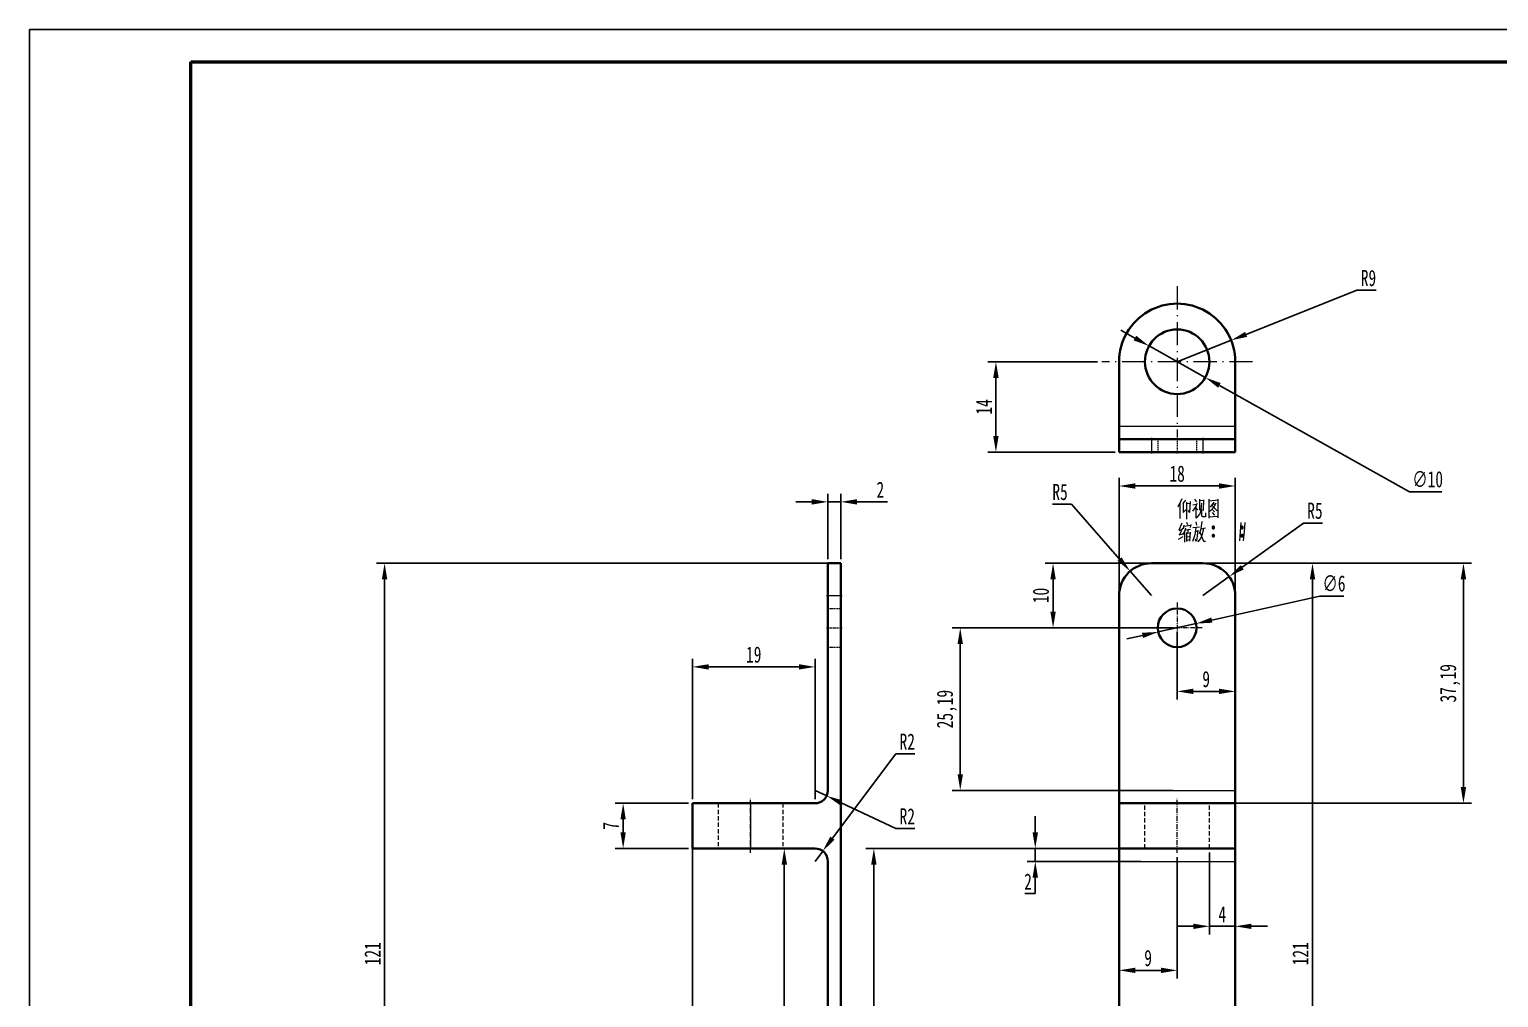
# Model space of a CAD drawing. Header units: millimetres. Extents: x 1050 to 2021, y 766 to 1186.
# Drawn here: x 1050 to 1277.8, y 912.6 to 1062.6 of the extents above; entities that cross this region are included whole.
import ezdxf

# ---------------------------------------------------------------- set-up
doc = ezdxf.new("R2010")
doc.units = ezdxf.units.MM
doc.header["$LTSCALE"] = 0.3
for name, pattern in [('CENTER', [50.8, 31.75, -6.35, 6.35, -6.35]), ('DASHDOT', [18.5, 12, -3, 0.5, -3]), ('DASHED', [19.05, 12.7, -6.35])]:
    doc.linetypes.add(name, pattern=pattern)
for name, color, linetype, lineweight in [('尺寸线', 3, 'Continuous', 25), ('粗实线', 7, 'Continuous', 50), ('细点画线', 1, 'CENTER', 25)]:
    doc.layers.add(name, color=color, linetype=linetype, lineweight=lineweight)
doc.styles.add('NUT Standard', font='simfang.ttf', dxfattribs={"width": 0.7, "height": 2.5})
doc.dimstyles.new('NUT Standard', dxfattribs={"dimtxt": 2.5, "dimasz": 2.5, "dimexe": 1.25, "dimexo": 0.625, "dimtad": 1, "dimtoh": 1, "dimtxsty": 'NUT Standard', "dimcen": 2.5, "dimadec": 0, "dimazin": 0, "dimtfac": 1, "dimtmove": 0, "dimatfit": 3, "dimfxl": 1, "dimarcsym": 0})

# ---------------------------------------------------------------- blocks, each defined once
blk = doc.blocks.new('*D5')
at = {"layer": 'Defpoints', "color": 0, "transparency": 16777216}
for p in [(1230.88, 970.57), (1225.02, 969.28)]:
    blk.add_point(p, dxfattribs=at)
at = {"layer": '尺寸线', "color": 0, "lineweight": -2, "transparency": 16777216}
for p, q in [((1250.09, 974.82), (1233.32, 971.11)), ((1253.8, 974.82), (1250.09, 974.82)), ((1225.02, 969.28), (1230.88, 970.57)), ((1222.58, 968.74), (1220.14, 968.2))]:
    blk.add_line(p, q, dxfattribs=at)
at = {"layer": '尺寸线', "color": 0, "transparency": 16777216}
for points in [[(1233.23, 971.52), (1233.41, 970.71), (1230.88, 970.57)], [(1222.49, 969.15), (1222.67, 968.33), (1225.02, 969.28)]]:
    blk.add_solid(points, dxfattribs=at)
at = {"layer": '尺寸线', "color": 0, "transparency": 16777216, "insert": (1252.26, 976.78), "char_height": 2.5, "attachment_point": 5, "style": 'NUT Standard'}
blk.add_mtext('∅6', dxfattribs=at)
blk = doc.blocks.new('*D6')
at = {"layer": 'Defpoints', "color": 0, "transparency": 16777216}
for p in [(1223.59, 1013.58), (1232.32, 1008.69)]:
    blk.add_point(p, dxfattribs=at)
at = {"layer": '尺寸线', "color": 0, "lineweight": -2, "transparency": 16777216}
for p, q in [((1221.41, 1014.8), (1219.23, 1016.03)), ((1223.59, 1013.58), (1232.32, 1008.69)), ((1263.98, 990.96), (1234.5, 1007.47)), ((1268.96, 990.96), (1263.98, 990.96))]:
    blk.add_line(p, q, dxfattribs=at)
at = {"layer": '尺寸线', "color": 0, "transparency": 16777216}
for points in [[(1221.61, 1015.17), (1221.21, 1014.44), (1223.59, 1013.58)], [(1234.7, 1007.84), (1234.29, 1007.11), (1232.32, 1008.69)]]:
    blk.add_solid(points, dxfattribs=at)
at = {"layer": '尺寸线', "color": 0, "transparency": 16777216, "insert": (1266.78, 992.92), "char_height": 2.5, "attachment_point": 5, "style": 'NUT Standard'}
blk.add_mtext('∅10', dxfattribs=at)
blk = doc.blocks.new('*D7')
at = {"layer": 'Defpoints', "color": 0, "transparency": 16777216}
for p in [(1236.32, 1014.46), (1227.95, 1011.14)]:
    blk.add_point(p, dxfattribs=at)
at = {"layer": '尺寸线', "color": 0, "lineweight": -2, "transparency": 16777216}
for p, q in [((1255.82, 1022.2), (1238.64, 1015.38)), ((1258.78, 1022.2), (1255.82, 1022.2)), ((1227.95, 1011.14), (1236.32, 1014.46))]:
    blk.add_line(p, q, dxfattribs=at)
at = {"layer": '尺寸线', "color": 0, "transparency": 16777216}
blk.add_solid([(1238.49, 1015.77), (1238.8, 1014.99), (1236.32, 1014.46)], dxfattribs=at)
at = {"layer": '尺寸线', "color": 0, "transparency": 16777216, "insert": (1257.61, 1024.09), "char_height": 2.5, "attachment_point": 5, "style": 'NUT Standard'}
blk.add_mtext('R9', dxfattribs=at)
blk = doc.blocks.new('*D8')
at = {"layer": 'Defpoints', "color": 0, "transparency": 16777216}
for p in [(1236.01, 977.85), (1231.95, 974.93)]:
    blk.add_point(p, dxfattribs=at)
at = {"layer": '尺寸线', "color": 0, "lineweight": -2, "transparency": 16777216}
for p, q in [((1247.53, 986.15), (1238.04, 979.31)), ((1250.47, 986.15), (1247.53, 986.15)), ((1231.95, 974.93), (1236.01, 977.85))]:
    blk.add_line(p, q, dxfattribs=at)
at = {"layer": '尺寸线', "color": 0, "transparency": 16777216}
blk.add_solid([(1237.8, 979.65), (1238.28, 978.97), (1236.01, 977.85)], dxfattribs=at)
at = {"layer": '尺寸线', "color": 0, "transparency": 16777216, "insert": (1249.31, 988.04), "char_height": 2.5, "attachment_point": 5, "style": 'NUT Standard'}
blk.add_mtext('R5', dxfattribs=at)
blk = doc.blocks.new('*D9')
at = {"layer": 'Defpoints', "color": 0, "transparency": 16777216}
for p in [(1220.66, 978.69), (1223.95, 974.93)]:
    blk.add_point(p, dxfattribs=at)
at = {"layer": '尺寸线', "color": 0, "lineweight": -2, "transparency": 16777216}
for p, q in [((1208.64, 989.06), (1211.58, 989.06)), ((1211.58, 989.06), (1219.01, 980.57)), ((1223.95, 974.93), (1220.66, 978.69))]:
    blk.add_line(p, q, dxfattribs=at)
at = {"layer": '尺寸线', "color": 0, "transparency": 16777216}
blk.add_solid([(1219.33, 980.85), (1218.7, 980.3), (1220.66, 978.69)], dxfattribs=at)
at = {"layer": '尺寸线', "color": 0, "transparency": 16777216, "insert": (1209.8, 990.95), "char_height": 2.5, "attachment_point": 5, "style": 'NUT Standard'}
blk.add_mtext('R5', dxfattribs=at)
blk = doc.blocks.new('*D12')
at = {"layer": 'Defpoints', "color": 0, "transparency": 16777216}
for p in [(1227.95, 969.93), (1236.95, 969.93), (1236.95, 960.07)]:
    blk.add_point(p, dxfattribs=at)
at = {"layer": '尺寸线', "color": 0, "lineweight": -2, "transparency": 16777216}
for p, q in [((1227.95, 969.3), (1227.95, 958.82)), ((1236.95, 969.3), (1236.95, 958.82)), ((1230.45, 960.07), (1234.45, 960.07))]:
    blk.add_line(p, q, dxfattribs=at)
at = {"layer": '尺寸线', "color": 0, "transparency": 16777216}
for points in [[(1230.45, 960.49), (1230.45, 959.66), (1227.95, 960.07)], [(1234.45, 960.49), (1234.45, 959.66), (1236.95, 960.07)]]:
    blk.add_solid(points, dxfattribs=at)
at = {"layer": '尺寸线', "color": 0, "transparency": 16777216, "insert": (1232.45, 961.96), "char_height": 2.5, "attachment_point": 5, "style": 'NUT Standard'}
blk.add_mtext('9', dxfattribs=at)
blk = doc.blocks.new('*D13')
at = {"layer": 'Defpoints', "color": 0, "transparency": 16777216}
for p in [(1208.72, 979.93), (1227.95, 979.93), (1227.95, 969.93)]:
    blk.add_point(p, dxfattribs=at)
at = {"layer": '尺寸线', "color": 0, "lineweight": -2, "transparency": 16777216}
for p, q in [((1227.33, 979.93), (1207.47, 979.93)), ((1208.72, 972.43), (1208.72, 977.43)), ((1227.33, 969.93), (1207.47, 969.93))]:
    blk.add_line(p, q, dxfattribs=at)
at = {"layer": '尺寸线', "color": 0, "transparency": 16777216}
for points in [[(1208.3, 977.43), (1209.14, 977.43), (1208.72, 979.93)], [(1208.3, 972.43), (1209.14, 972.43), (1208.72, 969.93)]]:
    blk.add_solid(points, dxfattribs=at)
at = {"layer": '尺寸线', "color": 0, "transparency": 16777216, "insert": (1206.83, 974.93), "char_height": 2.5, "attachment_point": 5, "rotation": 90, "style": 'NUT Standard'}
blk.add_mtext('10', dxfattribs=at)
blk = doc.blocks.new('*D14')
at = {"layer": 'Defpoints', "color": 0, "transparency": 16777216}
for p in [(1231.95, 979.93), (1231.95, 858.93), (1248.93, 858.93)]:
    blk.add_point(p, dxfattribs=at)
at = {"layer": '尺寸线', "color": 0, "lineweight": -2, "transparency": 16777216}
for p, q in [((1232.58, 979.93), (1250.18, 979.93)), ((1248.93, 977.43), (1248.93, 861.43)), ((1232.58, 858.93), (1250.18, 858.93))]:
    blk.add_line(p, q, dxfattribs=at)
at = {"layer": '尺寸线', "color": 0, "transparency": 16777216}
for points in [[(1248.52, 977.43), (1249.35, 977.43), (1248.93, 979.93)], [(1248.52, 861.43), (1249.35, 861.43), (1248.93, 858.93)]]:
    blk.add_solid(points, dxfattribs=at)
at = {"layer": '尺寸线', "color": 0, "transparency": 16777216, "insert": (1247.06, 919.43), "char_height": 2.5, "attachment_point": 5, "rotation": 90, "style": 'NUT Standard'}
blk.add_mtext('121', dxfattribs=at)
blk = doc.blocks.new('*D15')
at = {"layer": 'Defpoints', "color": 0, "transparency": 16777216}
for p in [(1236.95, 991.89), (1218.95, 944.74), (1236.95, 944.74)]:
    blk.add_point(p, dxfattribs=at)
at = {"layer": '尺寸线', "color": 0, "lineweight": -2, "transparency": 16777216}
for p, q in [((1218.95, 945.36), (1218.95, 993.14)), ((1236.95, 945.36), (1236.95, 993.14)), ((1221.45, 991.89), (1234.45, 991.89))]:
    blk.add_line(p, q, dxfattribs=at)
at = {"layer": '尺寸线', "color": 0, "transparency": 16777216}
for points in [[(1221.45, 992.31), (1221.45, 991.47), (1218.95, 991.89)], [(1234.45, 992.31), (1234.45, 991.47), (1236.95, 991.89)]]:
    blk.add_solid(points, dxfattribs=at)
at = {"layer": '尺寸线', "color": 0, "transparency": 16777216, "insert": (1227.95, 993.78), "char_height": 2.5, "attachment_point": 5, "style": 'NUT Standard'}
blk.add_mtext('18', dxfattribs=at)
blk = doc.blocks.new('*D17')
at = {"layer": 'Defpoints', "color": 0, "transparency": 16777216}
for p in [(1227.95, 969.93), (1194.33, 944.74), (1227.95, 944.74)]:
    blk.add_point(p, dxfattribs=at)
at = {"layer": '尺寸线', "color": 0, "lineweight": -2, "transparency": 16777216}
for p, q in [((1227.33, 969.93), (1193.08, 969.93)), ((1194.33, 967.43), (1194.33, 947.24)), ((1227.33, 944.74), (1193.08, 944.74))]:
    blk.add_line(p, q, dxfattribs=at)
at = {"layer": '尺寸线', "color": 0, "transparency": 16777216}
for points in [[(1193.92, 967.43), (1194.75, 967.43), (1194.33, 969.93)], [(1193.92, 947.24), (1194.75, 947.24), (1194.33, 944.74)]]:
    blk.add_solid(points, dxfattribs=at)
at = {"layer": '尺寸线', "color": 0, "transparency": 16777216, "insert": (1192.26, 957.33), "char_height": 2.5, "attachment_point": 5, "rotation": 90, "style": 'NUT Standard'}
blk.add_mtext('25,19', dxfattribs=at)
blk = doc.blocks.new('*D18')
at = {"layer": 'Defpoints', "color": 0, "transparency": 16777216}
for p in [(1231.95, 979.93), (1232.95, 942.74), (1272.33, 942.74)]:
    blk.add_point(p, dxfattribs=at)
at = {"layer": '尺寸线', "color": 0, "lineweight": -2, "transparency": 16777216}
for p, q in [((1232.58, 979.93), (1273.58, 979.93)), ((1272.33, 977.43), (1272.33, 945.24)), ((1233.58, 942.74), (1273.58, 942.74))]:
    blk.add_line(p, q, dxfattribs=at)
at = {"layer": '尺寸线', "color": 0, "transparency": 16777216}
for points in [[(1271.91, 977.43), (1272.75, 977.43), (1272.33, 979.93)], [(1271.91, 945.24), (1272.75, 945.24), (1272.33, 942.74)]]:
    blk.add_solid(points, dxfattribs=at)
at = {"layer": '尺寸线', "color": 0, "transparency": 16777216, "insert": (1270.26, 961.33), "char_height": 2.5, "attachment_point": 5, "rotation": 90, "style": 'NUT Standard'}
blk.add_mtext('37,19', dxfattribs=at)
blk = doc.blocks.new('*D19')
at = {"layer": 'Defpoints', "color": 0, "transparency": 16777216}
for p in [(1218.95, 935.74), (1227.95, 935.04), (1218.95, 916.86)]:
    blk.add_point(p, dxfattribs=at)
at = {"layer": '尺寸线', "color": 0, "lineweight": -2, "transparency": 16777216}
for p, q in [((1218.95, 935.11), (1218.95, 915.61)), ((1227.95, 934.41), (1227.95, 915.61)), ((1225.45, 916.86), (1221.45, 916.86))]:
    blk.add_line(p, q, dxfattribs=at)
at = {"layer": '尺寸线', "color": 0, "transparency": 16777216}
for points in [[(1221.45, 917.27), (1221.45, 916.44), (1218.95, 916.86)], [(1225.45, 917.27), (1225.45, 916.44), (1227.95, 916.86)]]:
    blk.add_solid(points, dxfattribs=at)
at = {"layer": '尺寸线', "color": 0, "transparency": 16777216, "insert": (1223.45, 918.75), "char_height": 2.5, "attachment_point": 5, "style": 'NUT Standard'}
blk.add_mtext('9', dxfattribs=at)
blk = doc.blocks.new('*D20')
at = {"layer": 'Defpoints', "color": 0, "transparency": 16777216}
for p in [(1232.95, 935.74), (1236.95, 935.74), (1236.95, 923.68)]:
    blk.add_point(p, dxfattribs=at)
at = {"layer": '尺寸线', "color": 0, "lineweight": -2, "transparency": 16777216}
for p, q in [((1232.95, 935.11), (1232.95, 922.43)), ((1236.95, 935.11), (1236.95, 922.43)), ((1230.45, 923.68), (1227.95, 923.68)), ((1232.95, 923.68), (1236.95, 923.68)), ((1239.45, 923.68), (1241.95, 923.68))]:
    blk.add_line(p, q, dxfattribs=at)
at = {"layer": '尺寸线', "color": 0, "transparency": 16777216}
for points in [[(1230.45, 924.09), (1230.45, 923.26), (1232.95, 923.68)], [(1239.45, 924.09), (1239.45, 923.26), (1236.95, 923.68)]]:
    blk.add_solid(points, dxfattribs=at)
at = {"layer": '尺寸线', "color": 0, "transparency": 16777216, "insert": (1234.95, 925.55), "char_height": 2.5, "attachment_point": 5, "style": 'NUT Standard'}
blk.add_mtext('4', dxfattribs=at)
blk = doc.blocks.new('*D21')
at = {"layer": 'Defpoints', "color": 0, "transparency": 16777216}
for p in [(1227.95, 935.74), (1180.94, 868.93), (1227.95, 868.93)]:
    blk.add_point(p, dxfattribs=at)
at = {"layer": '尺寸线', "color": 0, "lineweight": -2, "transparency": 16777216}
for p, q in [((1227.33, 935.74), (1179.69, 935.74)), ((1180.94, 933.24), (1180.94, 871.43)), ((1227.33, 868.93), (1179.69, 868.93))]:
    blk.add_line(p, q, dxfattribs=at)
at = {"layer": '尺寸线', "color": 0, "transparency": 16777216}
for points in [[(1180.52, 933.24), (1181.36, 933.24), (1180.94, 935.74)], [(1180.52, 871.43), (1181.36, 871.43), (1180.94, 868.93)]]:
    blk.add_solid(points, dxfattribs=at)
at = {"layer": '尺寸线', "color": 0, "transparency": 16777216, "insert": (1178.87, 902.33), "char_height": 2.5, "attachment_point": 5, "rotation": 90, "style": 'NUT Standard'}
blk.add_mtext('66,81', dxfattribs=at)
blk = doc.blocks.new('*D24')
at = {"layer": 'Defpoints', "color": 0, "transparency": 16777216}
for p in [(1205.96, 933.74), (1222.95, 935.74), (1222.95, 933.74)]:
    blk.add_point(p, dxfattribs=at)
at = {"layer": '尺寸线', "color": 0, "lineweight": -2, "transparency": 16777216}
for p, q in [((1205.96, 938.24), (1205.96, 940.74)), ((1222.33, 935.74), (1204.71, 935.74)), ((1222.33, 933.74), (1204.71, 933.74)), ((1205.96, 935.74), (1205.96, 933.74)), ((1205.96, 931.24), (1205.96, 928.74)), ((1205.96, 928.74), (1204.34, 928.74))]:
    blk.add_line(p, q, dxfattribs=at)
at = {"layer": '尺寸线', "color": 0, "transparency": 16777216}
for points in [[(1205.54, 938.24), (1206.38, 938.24), (1205.96, 935.74)], [(1205.54, 931.24), (1206.38, 931.24), (1205.96, 933.74)]]:
    blk.add_solid(points, dxfattribs=at)
at = {"layer": '尺寸线', "color": 0, "transparency": 16777216, "insert": (1204.84, 930.61), "char_height": 2.5, "attachment_point": 5, "style": 'NUT Standard'}
blk.add_mtext('2', dxfattribs=at)
blk = doc.blocks.new('*D25')
at = {"layer": 'Defpoints', "color": 0, "transparency": 16777216}
for p in [(1175.82, 989.43), (1173.82, 979.93), (1175.82, 979.93)]:
    blk.add_point(p, dxfattribs=at)
at = {"layer": '尺寸线', "color": 0, "lineweight": -2, "transparency": 16777216}
for p, q in [((1173.82, 980.55), (1173.82, 990.68)), ((1175.82, 980.55), (1175.82, 990.68)), ((1171.32, 989.43), (1168.82, 989.43)), ((1173.82, 989.43), (1175.82, 989.43)), ((1178.32, 989.43), (1183.06, 989.43))]:
    blk.add_line(p, q, dxfattribs=at)
at = {"layer": '尺寸线', "color": 0, "transparency": 16777216}
for points in [[(1171.32, 989.85), (1171.32, 989.01), (1173.82, 989.43)], [(1178.32, 989.85), (1178.32, 989.01), (1175.82, 989.43)]]:
    blk.add_solid(points, dxfattribs=at)
at = {"layer": '尺寸线', "color": 0, "transparency": 16777216, "insert": (1181.94, 991.31), "char_height": 2.5, "attachment_point": 5, "style": 'NUT Standard'}
blk.add_mtext('2', dxfattribs=at)
blk = doc.blocks.new('*D26')
at = {"layer": 'Defpoints', "color": 0, "transparency": 16777216}
for p in [(1175.82, 979.93), (1105.1, 858.93), (1175.82, 858.93)]:
    blk.add_point(p, dxfattribs=at)
at = {"layer": '尺寸线', "color": 0, "lineweight": -2, "transparency": 16777216}
for p, q in [((1175.19, 979.93), (1103.85, 979.93)), ((1105.1, 977.43), (1105.1, 861.43)), ((1175.19, 858.93), (1103.85, 858.93))]:
    blk.add_line(p, q, dxfattribs=at)
at = {"layer": '尺寸线', "color": 0, "transparency": 16777216}
for points in [[(1104.68, 977.43), (1105.52, 977.43), (1105.1, 979.93)], [(1104.68, 861.43), (1105.52, 861.43), (1105.1, 858.93)]]:
    blk.add_solid(points, dxfattribs=at)
at = {"layer": '尺寸线', "color": 0, "transparency": 16777216, "insert": (1103.22, 919.43), "char_height": 2.5, "attachment_point": 5, "rotation": 90, "style": 'NUT Standard'}
blk.add_mtext('121', dxfattribs=at)
blk = doc.blocks.new('*D27')
at = {"layer": 'Defpoints', "color": 0, "transparency": 16777216}
for p in [(1152.82, 938.93), (1175.82, 938.93), (1175.82, 826.2)]:
    blk.add_point(p, dxfattribs=at)
at = {"layer": '尺寸线', "color": 0, "lineweight": -2, "transparency": 16777216}
for p, q in [((1152.82, 938.3), (1152.82, 824.95)), ((1175.82, 938.3), (1175.82, 824.95)), ((1155.32, 826.2), (1173.32, 826.2))]:
    blk.add_line(p, q, dxfattribs=at)
at = {"layer": '尺寸线', "color": 0, "transparency": 16777216}
for points in [[(1155.32, 826.62), (1155.32, 825.78), (1152.82, 826.2)], [(1173.32, 826.62), (1173.32, 825.78), (1175.82, 826.2)]]:
    blk.add_solid(points, dxfattribs=at)
at = {"layer": '尺寸线', "color": 0, "transparency": 16777216, "insert": (1164.32, 828.09), "char_height": 2.5, "attachment_point": 5, "style": 'NUT Standard'}
blk.add_mtext('23', dxfattribs=at)
blk = doc.blocks.new('*D28')
at = {"layer": 'Defpoints', "color": 0, "transparency": 16777216}
for p in [(1152.82, 942.74), (1142.08, 935.74), (1152.82, 935.74)]:
    blk.add_point(p, dxfattribs=at)
at = {"layer": '尺寸线', "color": 0, "lineweight": -2, "transparency": 16777216}
for p, q in [((1152.19, 942.74), (1140.83, 942.74)), ((1142.08, 940.24), (1142.08, 938.24)), ((1152.19, 935.74), (1140.83, 935.74))]:
    blk.add_line(p, q, dxfattribs=at)
at = {"layer": '尺寸线', "color": 0, "transparency": 16777216}
for points in [[(1141.66, 940.24), (1142.49, 940.24), (1142.08, 942.74)], [(1141.66, 938.24), (1142.49, 938.24), (1142.08, 935.74)]]:
    blk.add_solid(points, dxfattribs=at)
at = {"layer": '尺寸线', "color": 0, "transparency": 16777216, "insert": (1140.19, 939.24), "char_height": 2.5, "attachment_point": 5, "rotation": 90, "style": 'NUT Standard'}
blk.add_mtext('7', dxfattribs=at)
blk = doc.blocks.new('*D29')
at = {"layer": 'Defpoints', "color": 0, "transparency": 16777216}
for p in [(1166.82, 935.74), (1167.06, 858.93), (1173.82, 858.93)]:
    blk.add_point(p, dxfattribs=at)
at = {"layer": '尺寸线', "color": 0, "lineweight": -2, "transparency": 16777216}
for p, q in [((1167.44, 935.74), (1168.31, 935.74)), ((1167.06, 933.24), (1167.06, 861.43)), ((1173.19, 858.93), (1165.81, 858.93))]:
    blk.add_line(p, q, dxfattribs=at)
at = {"layer": '尺寸线', "color": 0, "transparency": 16777216}
for points in [[(1166.64, 933.24), (1167.48, 933.24), (1167.06, 935.74)], [(1166.64, 861.43), (1167.48, 861.43), (1167.06, 858.93)]]:
    blk.add_solid(points, dxfattribs=at)
at = {"layer": '尺寸线', "color": 0, "transparency": 16777216, "insert": (1164.99, 897.33), "char_height": 2.5, "attachment_point": 5, "rotation": 90, "style": 'NUT Standard'}
blk.add_mtext('76,81', dxfattribs=at)
blk = doc.blocks.new('*D30')
at = {"layer": 'Defpoints', "color": 0, "transparency": 16777216}
for p in [(1216.25, 1011.14), (1199.86, 997.14), (1218.95, 997.14)]:
    blk.add_point(p, dxfattribs=at)
at = {"layer": '尺寸线', "color": 0, "lineweight": -2, "transparency": 16777216}
for p, q in [((1215.63, 1011.14), (1198.61, 1011.14)), ((1199.86, 1008.64), (1199.86, 999.64)), ((1218.33, 997.14), (1198.61, 997.14))]:
    blk.add_line(p, q, dxfattribs=at)
at = {"layer": '尺寸线', "color": 0, "transparency": 16777216}
for points in [[(1199.44, 1008.64), (1200.28, 1008.64), (1199.86, 1011.14)], [(1199.44, 999.64), (1200.28, 999.64), (1199.86, 997.14)]]:
    blk.add_solid(points, dxfattribs=at)
at = {"layer": '尺寸线', "color": 0, "transparency": 16777216, "insert": (1197.99, 1004.14), "char_height": 2.5, "attachment_point": 5, "rotation": 90, "style": 'NUT Standard'}
blk.add_mtext('14', dxfattribs=at)
blk = doc.blocks.new('*D31')
at = {"layer": 'Defpoints', "color": 0, "transparency": 16777216}
for p in [(1171.82, 963.87), (1152.82, 942.74), (1171.82, 942.74)]:
    blk.add_point(p, dxfattribs=at)
at = {"layer": '尺寸线', "color": 0, "lineweight": -2, "transparency": 16777216}
for p, q in [((1152.82, 943.36), (1152.82, 965.12)), ((1155.32, 963.87), (1169.32, 963.87)), ((1171.82, 943.36), (1171.82, 965.12))]:
    blk.add_line(p, q, dxfattribs=at)
at = {"layer": '尺寸线', "color": 0, "transparency": 16777216}
for points in [[(1155.32, 964.28), (1155.32, 963.45), (1152.82, 963.87)], [(1169.32, 964.28), (1169.32, 963.45), (1171.82, 963.87)]]:
    blk.add_solid(points, dxfattribs=at)
at = {"layer": '尺寸线', "color": 0, "transparency": 16777216, "insert": (1162.32, 965.76), "char_height": 2.5, "attachment_point": 5, "style": 'NUT Standard'}
blk.add_mtext('19', dxfattribs=at)
blk = doc.blocks.new('*D32')
at = {"layer": 'Defpoints', "color": 0, "transparency": 16777216}
for p in [(1171.82, 933.74), (1173.02, 935.34)]:
    blk.add_point(p, dxfattribs=at)
at = {"layer": '尺寸线', "color": 0, "lineweight": -2, "transparency": 16777216}
for p, q in [((1184.34, 950.42), (1174.52, 937.34)), ((1187.28, 950.42), (1184.34, 950.42)), ((1171.82, 933.74), (1173.02, 935.34))]:
    blk.add_line(p, q, dxfattribs=at)
at = {"layer": '尺寸线', "color": 0, "transparency": 16777216}
blk.add_solid([(1174.18, 937.59), (1174.85, 937.09), (1173.02, 935.34)], dxfattribs=at)
at = {"layer": '尺寸线', "color": 0, "transparency": 16777216, "insert": (1186.12, 952.29), "char_height": 2.5, "attachment_point": 5, "style": 'NUT Standard'}
blk.add_mtext('R2', dxfattribs=at)
blk = doc.blocks.new('*D33')
at = {"layer": 'Defpoints', "color": 0, "transparency": 16777216}
for p in [(1171.82, 944.74), (1173.63, 943.89)]:
    blk.add_point(p, dxfattribs=at)
at = {"layer": '尺寸线', "color": 0, "lineweight": -2, "transparency": 16777216}
for p, q in [((1171.82, 944.74), (1173.63, 943.89)), ((1184.34, 938.84), (1175.89, 942.82)), ((1187.28, 938.84), (1184.34, 938.84))]:
    blk.add_line(p, q, dxfattribs=at)
at = {"layer": '尺寸线', "color": 0, "transparency": 16777216}
blk.add_solid([(1176.06, 943.2), (1175.71, 942.44), (1173.63, 943.89)], dxfattribs=at)
at = {"layer": '尺寸线', "color": 0, "transparency": 16777216, "insert": (1186.12, 940.71), "char_height": 2.5, "attachment_point": 5, "style": 'NUT Standard'}
blk.add_mtext('R2', dxfattribs=at)

msp = doc.modelspace()

# ---------------------------------------------------------------- linework, layer by layer
for p, q in [((1050.042, 1062.619), (1470.042, 1062.619)), ((1050.042, 765.619), (1050.042, 1062.619))]:
    msp.add_line(p, q)
at = {"color": 7, "lineweight": 35}
for p, q in [((1218.954, 1001.138), (1218.954, 1011.138)), ((1236.954, 1001.138), (1236.954, 1011.138)), ((1218.954, 1001.138), (1218.954, 999.138)), ((1236.954, 999.138), (1236.954, 1001.138)), ((1218.954, 999.138), (1223.954, 999.138)), ((1218.954, 999.138), (1218.954, 997.138)), ((1231.954, 999.138), (1223.954, 999.138)), ((1231.954, 999.138), (1236.954, 999.138)), ((1236.954, 999.138), (1236.954, 997.138)), ((1218.954, 997.138), (1223.954, 997.138)), ((1231.954, 997.138), (1223.954, 997.138)), ((1231.954, 997.138), (1236.954, 997.138)), ((1173.817, 979.927), (1175.817, 979.927)), ((1173.817, 974.927), (1173.817, 979.927)), ((1175.817, 974.927), (1175.817, 979.927)), ((1231.954, 979.927), (1223.954, 979.927)), ((1173.817, 974.927), (1173.817, 944.74)), ((1175.817, 974.927), (1175.817, 863.927)), ((1218.954, 944.74), (1218.954, 974.927)), ((1236.954, 974.927), (1236.954, 944.74)), ((1218.954, 944.74), (1218.954, 942.74)), ((1236.954, 942.74), (1236.954, 944.74)), ((1161.817, 942.74), (1152.817, 942.74)), ((1152.817, 935.74), (1152.817, 942.74)), ((1171.817, 942.74), (1161.817, 942.74)), ((1236.954, 942.74), (1218.954, 942.74)), ((1218.954, 942.74), (1218.954, 935.74)), ((1236.954, 942.74), (1236.954, 935.74)), ((1161.817, 935.74), (1152.817, 935.74)), ((1171.817, 935.74), (1161.817, 935.74)), ((1173.817, 933.74), (1173.817, 863.927)), ((1236.954, 935.74), (1218.954, 935.74)), ((1218.954, 935.74), (1218.954, 933.74)), ((1218.954, 863.927), (1218.954, 933.74)), ((1236.954, 933.74), (1236.954, 935.74)), ((1236.954, 933.74), (1236.954, 863.927))]:
    msp.add_line(p, q, dxfattribs=at)
at = {"color": 7, "linetype": 'DASHED', "lineweight": 13, "ltscale": 0.45}
msp.add_line((1218.954, 1001.138), (1236.954, 1001.138), dxfattribs=at)
at = {"color": 7, "lineweight": 13}
for p, q in [((1218.954, 1001.138), (1236.954, 1001.138)), ((1223.954, 999.138), (1223.954, 997.138)), ((1231.954, 999.138), (1231.954, 997.138)), ((1173.817, 974.927), (1175.817, 974.927)), ((1218.954, 944.74), (1236.954, 944.74)), ((1218.954, 933.74), (1236.954, 933.74))]:
    msp.add_line(p, q, dxfattribs=at)
at = {"color": 7, "linetype": 'DASHDOT', "lineweight": 13, "ltscale": 0.060015}
for p, q in [((1223.954, 999.338), (1223.954, 996.937)), ((1227.954, 999.338), (1227.954, 996.937)), ((1231.954, 999.338), (1231.954, 996.937))]:
    msp.add_line(p, q, dxfattribs=at)
at = {"color": 7, "linetype": 'DASHED', "lineweight": 13, "ltscale": 0.05}
for p, q in [((1223.954, 999.138), (1223.954, 997.138)), ((1224.954, 999.138), (1224.954, 997.138)), ((1224.954, 999.138), (1224.954, 997.138)), ((1230.954, 999.138), (1230.954, 997.138)), ((1230.954, 999.138), (1230.954, 997.138)), ((1231.954, 999.138), (1231.954, 997.138)), ((1173.817, 974.927), (1175.817, 974.927)), ((1173.817, 972.927), (1175.817, 972.927)), ((1173.817, 966.927), (1175.817, 966.927))]:
    msp.add_line(p, q, dxfattribs=at)
at = {"color": 7, "linetype": 'DASHDOT', "lineweight": 13, "ltscale": 0.060001}
msp.add_line((1173.617, 974.927), (1176.017, 974.927), dxfattribs=at)
at = {"color": 7, "linetype": 'DASHDOT', "lineweight": 13, "ltscale": 0.210001}
msp.add_line((1161.817, 935.04), (1161.817, 943.44), dxfattribs=at)
at = {"color": 7, "linetype": 'DASHED', "lineweight": 13, "ltscale": 0.175}
for p, q in [((1156.817, 942.74), (1156.817, 935.74)), ((1161.817, 942.74), (1161.817, 935.74)), ((1166.817, 942.74), (1166.817, 935.74)), ((1222.954, 935.74), (1222.954, 942.74)), ((1232.954, 935.74), (1232.954, 942.74))]:
    msp.add_line(p, q, dxfattribs=at)
at = {"color": 7, "lineweight": 13}
for points in [[(1228.654, 989.893), (1228.059, 988.598)], [(1228.444, 986.848), (1228.444, 988.073), (1228.444, 989.333)], [(1228.864, 989.193), (1229.284, 989.718)], [(1228.864, 989.333), (1228.864, 987.758)], [(1229.424, 989.368), (1229.424, 988.073), (1229.424, 986.743)], [(1229.424, 989.158), (1229.949, 989.228)], [(1229.914, 987.758), (1230.019, 989.473)], [(1230.999, 989.193), (1230.824, 988.703), (1230.334, 987.968)], [(1230.369, 988.983), (1230.929, 989.053)], [(1230.649, 989.858), (1230.929, 989.438)], [(1230.824, 988.703), (1230.824, 986.918)], [(1230.824, 988.528), (1231.139, 988.213)], [(1231.419, 989.823), (1231.419, 988.143)], [(1232.084, 989.648), (1231.419, 989.578)], [(1231.734, 989.228), (1231.629, 988.178)], [(1232.014, 988.073), (1232.084, 989.753)], [(1232.854, 989.858), (1232.854, 988.388), (1232.854, 986.883)], [(1232.854, 989.823), (1232.854, 988.423), (1232.854, 987.023)], [(1234.324, 989.683), (1232.854, 989.543)], [(1233.624, 989.403), (1233.064, 988.598)], [(1233.379, 988.843), (1234.079, 988.108)], [(1233.414, 989.053), (1233.869, 989.123)], [(1233.414, 988.353), (1233.624, 988.633)], [(1233.624, 988.633), (1233.974, 989.263)], [(1234.289, 987.058), (1234.289, 988.423), (1234.324, 989.823)], [(1228.689, 986.113), (1228.234, 985.028)], [(1228.864, 987.758), (1229.389, 988.283)], [(1229.389, 986.288), (1229.564, 985.903)], [(1229.914, 987.758), (1229.634, 988.108)], [(1230.859, 986.358), (1230.964, 985.798)], [(1230.929, 986.918), (1231.209, 987.198)], [(1231.209, 987.198), (1231.454, 987.548)], [(1231.629, 988.178), (1231.454, 987.548)], [(1231.769, 986.393), (1231.699, 985.658)], [(1231.769, 987.198), (1231.769, 988.283)], [(1231.909, 987.093), (1231.769, 987.198)], [(1232.329, 987.093), (1231.909, 987.093)], [(1232.329, 987.723), (1232.329, 987.093)], [(1232.854, 987.128), (1234.219, 987.233)], [(1232.924, 987.933), (1233.414, 988.353)], [(1233.379, 987.758), (1233.729, 987.373)], [(1233.484, 988.143), (1233.729, 987.863)], [(1234.079, 988.108), (1234.254, 988.143)], [(1234.289, 986.953), (1234.289, 987.058), (1234.219, 987.233)], [(1237.824, 986.218), (1237.719, 984.818), (1237.614, 983.418)], [(1238.419, 986.218), (1238.314, 984.818), (1238.209, 983.418)], [(1228.164, 983.663), (1228.864, 984.048)], [(1228.619, 985.098), (1228.199, 984.958)], [(1228.269, 984.328), (1228.794, 984.503)], [(1228.759, 985.343), (1228.304, 984.328)], [(1229.074, 984.818), (1228.759, 984.328)], [(1229.004, 985.798), (1228.899, 985.238)], [(1229.004, 985.658), (1230.054, 985.798)], [(1229.249, 985.378), (1229.074, 984.818)], [(1229.109, 984.888), (1229.109, 983.173)], [(1229.319, 985.098), (1230.019, 985.203)], [(1229.389, 984.678), (1229.424, 983.278)], [(1229.389, 984.573), (1229.914, 984.643)], [(1229.424, 984.013), (1229.809, 984.083)], [(1229.634, 985.133), (1229.564, 984.573)], [(1229.949, 984.748), (1229.879, 983.348)], [(1230.089, 985.903), (1229.949, 985.448)], [(1230.859, 985.518), (1230.754, 984.608), (1230.649, 984.188), (1230.334, 983.313)], [(1230.369, 985.448), (1231.419, 985.588)], [(1231.174, 985.028), (1231.069, 984.188), (1230.929, 983.348), (1230.719, 983.628)], [(1230.789, 984.853), (1231.174, 984.923)], [(1231.559, 985.028), (1231.384, 984.468)], [(1231.489, 984.783), (1232.049, 983.348)], [(1231.699, 985.658), (1231.559, 985.028)], [(1231.839, 984.398), (1231.559, 983.768)], [(1231.629, 985.273), (1232.329, 985.413)], [(1232.049, 985.343), (1231.839, 984.398)], [(1233.379, 985.483), (1233.764, 985.483)], [(1233.379, 984.223), (1233.764, 984.223)], [(1233.414, 985.588), (1233.729, 985.588)], [(1233.414, 985.343), (1233.729, 985.343)], [(1233.414, 984.328), (1233.729, 984.328)], [(1233.414, 984.083), (1233.729, 984.083)], [(1237.824, 985.483), (1238.209, 985.483)], [(1237.824, 984.223), (1238.209, 984.223)], [(1237.859, 985.588), (1238.174, 985.588)], [(1237.859, 985.343), (1238.174, 985.343)], [(1237.859, 984.328), (1238.174, 984.328)], [(1237.859, 984.083), (1238.174, 984.083)], [(1229.879, 983.523), (1229.459, 983.453)], [(1231.559, 983.768), (1231.174, 983.243)], [(1232.049, 983.348), (1232.364, 983.348)]]:
    msp.add_lwpolyline(points, dxfattribs=at)
for points in [[(1233.484, 985.273), (1233.659, 985.273), (1233.764, 985.378), (1233.764, 985.553), (1233.659, 985.658), (1233.484, 985.658), (1233.379, 985.553), (1233.379, 985.378)], [(1233.484, 984.013), (1233.659, 984.013), (1233.764, 984.118), (1233.764, 984.293), (1233.659, 984.398), (1233.484, 984.398), (1233.379, 984.293), (1233.379, 984.118)], [(1237.929, 985.273), (1238.104, 985.273), (1238.209, 985.378), (1238.209, 985.553), (1238.104, 985.658), (1237.929, 985.658), (1237.824, 985.553), (1237.824, 985.378)], [(1237.929, 984.013), (1238.104, 984.013), (1238.209, 984.118), (1238.209, 984.293), (1238.104, 984.398), (1237.929, 984.398), (1237.824, 984.293), (1237.824, 984.118)]]:
    msp.add_lwpolyline(points, close=True, dxfattribs=at)
at = {"color": 7, "lineweight": 35}
for centre, radius in [((1227.954, 1011.138), 5), ((1227.954, 969.927), 3)]:
    msp.add_circle(centre, radius, dxfattribs=at)
for centre, radius, start, end in [((1227.954, 1011.138), 9, 0, 180.00015), ((1223.954, 974.927), 5, 90, 180.00001), ((1231.954, 974.927), 5, 0, 90), ((1171.817, 944.74), 2, 270, 0), ((1171.817, 933.74), 2, 0, 90)]:
    msp.add_arc(centre, radius, start, end, dxfattribs=at)
at = {"layer": '粗实线'}
for p, q in [((1075.042, 770.619), (1075.042, 1057.619)), ((1075.042, 1057.619), (1465.042, 1057.619))]:
    msp.add_line(p, q, dxfattribs=at)
at = {"layer": '细点画线', "linetype": 'DASHDOT', "lineweight": 13}
for p, q in [((1227.954, 1022.838), (1227.954, 999.438)), ((1239.654, 1011.138), (1216.254, 1011.138))]:
    msp.add_line(p, q, dxfattribs=at)
at = {"layer": '细点画线', "linetype": 'DASHDOT', "lineweight": 13, "ltscale": 0.195}
msp.add_line((1227.954, 973.827), (1227.954, 966.027), dxfattribs=at)
at = {"layer": '细点画线', "linetype": 'DASHDOT', "lineweight": 13, "ltscale": 0.060001}
msp.add_line((1173.617, 969.927), (1176.017, 969.927), dxfattribs=at)
at = {"layer": '细点画线', "linetype": 'DASHDOT', "lineweight": 13, "ltscale": 0.195001}
msp.add_line((1231.854, 969.927), (1224.054, 969.927), dxfattribs=at)
at = {"layer": '细点画线', "linetype": 'DASHDOT', "lineweight": 13, "ltscale": 0.210001}
msp.add_line((1227.954, 935.04), (1227.954, 943.44), dxfattribs=at)
at = {"layer": '细点画线', "lineweight": 13}
msp.add_line((1161.817, 942.74), (1161.817, 935.74), dxfattribs=at)

# ---------------------------------------------------------------- dimensions: what is measured, and where the dimension line sits
at = {"layer": '尺寸线'}
for center, mpoint, picture, middle in [((1227.954, 1011.138), (1236.319, 1014.458), '*D7', (1257.614, 1022.196)), ((1223.954, 974.927), (1220.661, 978.689), '*D9', (1209.798, 989.064)), ((1231.954, 974.927), (1236.01, 977.85), '*D8', (1249.311, 986.147)), ((1171.817, 933.74), (1173.017, 935.339), '*D32', (1186.122, 950.419)), ((1171.817, 944.74), (1173.626, 943.887), '*D33', (1186.122, 938.836))]:
    dim = msp.add_radius_dim(center=center, mpoint=mpoint, dimstyle='NUT Standard', dxfattribs=at)
    dim.commit()
    dim.dimension.update_dxf_attribs({"geometry": picture, "text_midpoint": middle, "dimtype": 164})
for p1, p2, picture, middle in [((1223.592, 1013.581), (1232.316, 1008.694), '*D6', (1266.784, 990.958)), ((1225.025, 969.279), (1230.883, 970.574), '*D5', (1250.094, 974.818))]:
    dim = msp.add_diameter_dim_2p(p1=p1, p2=p2, dimstyle='NUT Standard', dxfattribs=at)
    dim.commit()
    dim.dimension.update_dxf_attribs({"geometry": picture, "text_midpoint": middle, "dimtype": 163})
for base, p1, p2, angle, picture, middle in [((1199.861, 997.138), (1216.254, 1011.138), (1218.954, 997.138), 270, '*D30', (1197.986, 1004.138)), ((1105.1, 858.927), (1175.817, 979.927), (1175.817, 858.927), 90, '*D26', (1103.225, 919.427)), ((1208.721, 979.927), (1227.954, 969.927), (1227.954, 979.927), 90, '*D13', (1206.832, 974.927)), ((1248.932, 858.927), (1231.954, 979.927), (1231.954, 858.927), 90, '*D14', (1247.057, 919.427)), ((1272.33, 942.74), (1231.954, 979.927), (1232.954, 942.74), 90, '*D18', (1270.262, 961.333)), ((1194.333, 944.74), (1227.954, 969.927), (1227.954, 944.74), 90, '*D17', (1192.265, 957.333)), ((1142.076, 935.74), (1152.817, 942.74), (1152.817, 935.74), 90, '*D28', (1140.187, 939.24)), ((1205.96, 933.74), (1222.954, 935.74), (1222.954, 933.74), 90, '*D24', (1204.84, 930.615)), ((1167.061, 858.927), (1166.817, 935.74), (1173.817, 858.927), 90, '*D29', (1164.993, 897.333)), ((1180.938, 868.927), (1227.954, 935.74), (1227.954, 868.927), 90, '*D21', (1178.871, 902.333)), ((1218.954, 916.857), (1227.954, 935.04), (1218.954, 935.74), 180, '*D19', (1223.454, 918.746)), ((1236.954, 923.676), (1232.954, 935.74), (1236.954, 935.74), 180, '*D20', (1234.954, 925.551))]:
    dim = msp.add_linear_dim(base=base, p1=p1, p2=p2, angle=angle, dimstyle='NUT Standard', dxfattribs=at)
    dim.commit()
    dim.dimension.update_dxf_attribs({"geometry": picture, "text_midpoint": middle})
for base, p1, p2, picture, middle in [((1236.954, 991.888), (1218.954, 944.74), (1236.954, 944.74), '*D15', (1227.954, 993.778)), ((1175.817, 989.431), (1173.817, 979.927), (1175.817, 979.927), '*D25', (1181.937, 991.306)), ((1236.954, 960.074), (1227.954, 969.927), (1236.954, 969.927), '*D12', (1232.454, 961.964)), ((1171.817, 963.867), (1152.817, 942.74), (1171.817, 942.74), '*D31', (1162.317, 965.757)), ((1175.817, 826.199), (1152.817, 938.927), (1175.817, 938.927), '*D27', (1164.317, 828.088))]:
    dim = msp.add_linear_dim(base=base, p1=p1, p2=p2, dimstyle='NUT Standard', dxfattribs=at)
    dim.commit()
    dim.dimension.update_dxf_attribs({"geometry": picture, "text_midpoint": middle})

doc.saveas('drawing.dxf')
